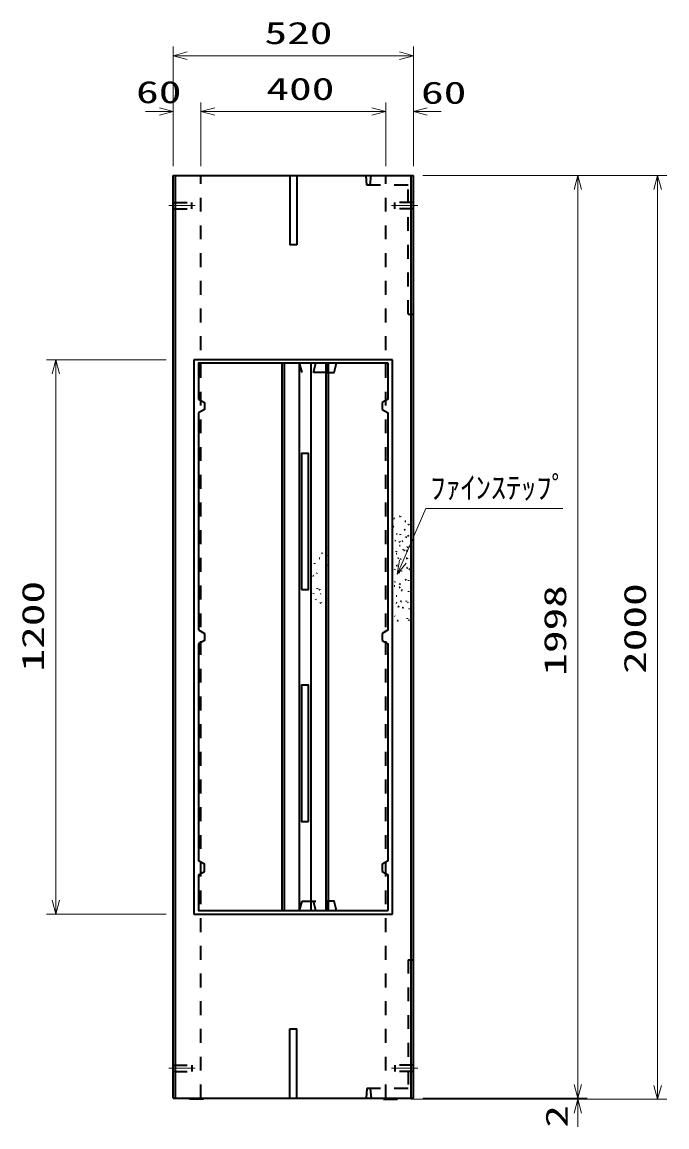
# Model space of a CAD drawing. Units: millimetres on the paper. Extents: x 0 to 841, y 0 to 594.
# Drawn here: x 370.7 to 440.5, y 269.3 to 388.9 of the extents above; entities that cross this region are included whole.
import ezdxf
from ezdxf.enums import TextEntityAlignment as Align

# ---------------------------------------------------------------- set-up
doc = ezdxf.new("R2010")
doc.units = ezdxf.units.MM
doc.linetypes.add('USER2', pattern=[18.5, 12, -1.5, 3.5, -1.5])
doc.linetypes.add('USER3', pattern=[3, 1.5, -1.5])
for name, color, linetype, lineweight in [('D-BMK（構造物基準線）', 2, 'USER2', 18), ('D-STR-DIM（寸法）', 7, 'Continuous', 13), ('D-STR-HTXT（旗上げ）', 7, 'Continuous', 13), ('D-STR（構造物）', 1, 'Continuous', 35)]:
    doc.layers.add(name, color=color, linetype=linetype, lineweight=lineweight)
doc.styles.add('ＭＳ ゴシック', font='')
doc.styles.get('ＭＳ ゴシック').set_extended_font_data('MS Gothic')

# ---------------------------------------------------------------- blocks, each defined once
blk = doc.blocks.new('_Open30')
at = {"color": 7, "linetype": 'Continuous', "lineweight": 13}
for p, q in [((-1, 0.2679), (0, 0)), ((0, 0), (-1, -0.2679)), ((0, 0), (-1, 0))]:
    blk.add_line(p, q, dxfattribs=at)

msp = doc.modelspace()

# ---------------------------------------------------------------- linework, layer by layer
at = {"layer": 'D-BMK（構造物基準線）'}
for p, q in [((386.639, 369.003), (389.488, 369.003)), ((386.639, 369.003), (389.488, 369.003)), ((410.714, 369.003), (413.563, 369.003)), ((410.714, 369.003), (413.563, 369.003)), ((386.639, 275.603), (389.488, 275.603)), ((386.639, 275.603), (389.488, 275.603)), ((413.563, 275.603), (410.714, 275.603)), ((413.563, 275.603), (410.714, 275.603))]:
    msp.add_line(p, q, dxfattribs=at)
at = {"layer": 'D-STR-DIM（寸法）'}
for p, q in [((387.101, 373.253), (387.101, 386.23)), ((387.101, 373.253), (387.101, 386.23)), ((388.601, 385.23), (411.601, 385.23)), ((388.601, 385.23), (411.601, 385.23)), ((413.101, 380.21), (413.101, 386.23)), ((413.101, 380.21), (413.101, 386.23)), ((387.101, 373.253), (387.101, 380.18)), ((387.101, 373.253), (387.101, 380.18)), ((390.101, 373.253), (390.101, 380.18)), ((390.101, 373.305), (390.101, 380.18)), ((390.101, 373.253), (390.101, 380.18)), ((390.101, 373.305), (390.101, 380.18)), ((410.101, 373.284), (410.101, 380.18)), ((410.101, 373.284), (410.101, 380.18)), ((410.101, 373.284), (410.101, 380.18)), ((410.101, 373.284), (410.101, 380.18)), ((413.101, 373.253), (413.101, 380.18)), ((413.101, 373.253), (413.101, 380.18)), ((385.601, 379.18), (384.101, 379.18)), ((385.601, 379.18), (384.101, 379.18)), ((391.601, 379.18), (408.601, 379.18)), ((391.601, 379.18), (393.101, 379.18)), ((391.601, 379.18), (408.601, 379.18)), ((391.601, 379.18), (393.101, 379.18)), ((408.601, 379.18), (407.101, 379.18)), ((408.601, 379.18), (407.101, 379.18)), ((414.601, 379.18), (416.101, 379.18)), ((414.601, 379.18), (416.101, 379.18)), ((414.101, 372.253), (431.89, 372.253)), ((414.101, 372.253), (431.89, 372.253)), ((430.453, 372.253), (440.53, 372.253)), ((430.453, 372.253), (440.53, 372.253)), ((430.89, 273.853), (430.89, 370.753)), ((430.89, 273.853), (430.89, 370.753)), ((439.53, 273.753), (439.53, 370.753)), ((439.53, 273.753), (439.53, 370.753)), ((386.351, 352.303), (373.388, 352.303)), ((386.351, 352.303), (373.388, 352.303)), ((374.388, 293.803), (374.388, 350.803)), ((374.388, 293.803), (374.388, 350.803)), ((386.351, 292.303), (373.388, 292.303)), ((386.351, 292.303), (373.388, 292.303)), ((430.89, 273.853), (430.89, 275.353)), ((430.89, 273.853), (430.89, 275.353)), ((412.851, 272.253), (431.89, 272.253)), ((412.851, 272.253), (431.89, 272.253)), ((414.101, 272.353), (431.89, 272.353)), ((414.101, 272.353), (431.89, 272.353)), ((414.101, 272.353), (431.89, 272.353)), ((414.101, 272.353), (431.89, 272.353)), ((429.453, 272.253), (440.53, 272.253)), ((429.453, 272.253), (440.53, 272.253)), ((430.89, 270.753), (430.89, 269.253)), ((430.89, 270.753), (430.89, 269.253))]:
    msp.add_line(p, q, dxfattribs=at)
at = {"layer": 'D-STR-HTXT（旗上げ）'}
msp.add_lwpolyline([(429.274, 336.212), (414.444, 336.212), (411.945, 330.462)], dxfattribs=at)
msp.add_lwpolyline([(429.274, 336.212), (414.444, 336.212), (411.945, 330.462)], dxfattribs=at)
at = {"layer": 'D-STR（構造物）'}
for p, q in [((387.101, 272.353), (387.101, 372.253)), ((387.101, 372.253), (413.101, 372.253)), ((387.101, 272.353), (387.101, 372.253)), ((387.101, 372.253), (413.101, 372.253)), ((387.352, 272.353), (387.352, 372.253)), ((387.352, 272.353), (387.352, 372.253)), ((399.726, 372.253), (399.726, 364.753)), ((399.726, 372.253), (399.726, 364.753)), ((400.476, 372.253), (400.476, 364.753)), ((400.476, 372.253), (400.476, 364.753)), ((412.851, 272.353), (412.851, 372.253)), ((412.851, 272.353), (412.851, 372.253)), ((413.101, 272.353), (413.101, 372.253)), ((413.101, 272.353), (413.101, 372.253)), ((400.476, 364.753), (399.726, 364.753)), ((400.476, 364.753), (399.726, 364.753)), ((410.851, 352.303), (389.351, 352.303)), ((389.351, 352.303), (389.351, 292.303)), ((398.87, 351.928), (398.87, 292.678)), ((399.12, 351.928), (399.12, 292.678)), ((400.739, 351.928), (400.739, 292.678)), ((401.989, 351.928), (401.989, 292.678)), ((410.351, 351.928), (402.005, 351.928)), ((403.609, 351.928), (403.609, 292.678)), ((403.859, 351.928), (403.859, 292.678)), ((410.351, 348.056), (410.351, 351.928)), ((410.851, 292.303), (410.851, 352.303)), ((410.351, 348.056), (409.722, 347.693)), ((409.722, 347.693), (409.722, 346.919)), ((409.722, 346.919), (410.351, 346.556)), ((389.851, 346.556), (389.851, 323.053)), ((410.351, 323.053), (410.351, 346.556)), ((410.984, 335.156), (411.056, 335.137)), ((411.609, 335.331), (411.667, 335.379)), ((411.667, 335.379), (411.715, 335.322)), ((410.87, 334.301), (410.923, 334.248)), ((410.923, 334.248), (410.976, 334.301)), ((412.168, 333.893), (412.096, 333.873)), ((412.149, 333.965), (412.168, 333.893)), ((412.185, 334.825), (412.26, 334.825)), ((412.532, 334.44), (412.585, 334.493)), ((412.585, 334.493), (412.638, 334.44)), ((411.133, 332.756), (411.072, 332.713)), ((411.133, 332.756), (411.176, 332.694)), ((411.35, 333.429), (411.276, 333.442)), ((411.567, 332.579), (411.628, 332.622)), ((411.628, 332.622), (411.671, 332.561)), ((411.689, 333.358), (411.714, 333.428)), ((411.897, 332.682), (411.965, 332.714)), ((412.285, 333.055), (412.298, 333.129)), ((412.298, 333.129), (412.372, 333.116)), ((412.48, 333.255), (412.542, 333.298)), ((412.542, 333.298), (412.585, 333.237)), ((403.211, 331.328), (403.23, 331.4)), ((403.683, 331.911), (403.63, 331.964)), ((403.683, 331.911), (403.736, 331.964)), ((411.244, 331.343), (411.319, 331.343)), ((411.263, 331.513), (411.25, 331.587)), ((411.675, 332.152), (411.601, 332.158)), ((412.019, 331.736), (411.971, 331.793)), ((412.13, 331.678), (412.069, 331.635)), ((412.173, 331.617), (412.13, 331.678)), ((412.422, 331.626), (412.348, 331.639)), ((412.409, 331.552), (412.422, 331.626)), ((412.413, 332.004), (412.45, 332.069)), ((412.45, 332.069), (412.515, 332.031)), ((402.423, 330.206), (402.429, 330.281)), ((402.901, 330.821), (402.976, 330.827)), ((403.658, 331.203), (403.723, 331.241)), ((411.487, 330.821), (411.415, 330.801)), ((411.65, 330.784), (411.711, 330.741)), ((411.711, 330.741), (411.668, 330.679)), ((412.331, 330.828), (412.405, 330.841)), ((412.405, 330.841), (412.418, 330.767)), ((402.641, 329.169), (402.673, 329.237)), ((403.677, 330.113), (403.709, 330.045)), ((411.093, 329.624), (411.056, 329.559)), ((411.257, 330.005), (411.329, 330.024)), ((411.329, 330.024), (411.31, 330.097)), ((411.516, 329.268), (411.503, 329.194)), ((411.771, 329.458), (411.709, 329.415)), ((411.771, 329.458), (411.814, 329.396)), ((412.461, 329.773), (412.387, 329.76)), ((412.474, 329.699), (412.461, 329.773)), ((412.703, 329.603), (412.641, 329.646)), ((412.66, 329.541), (412.703, 329.603)), ((402.272, 328.868), (402.219, 328.921)), ((411.096, 327.8), (411.022, 327.807)), ((411.084, 328.215), (411.141, 328.263)), ((411.141, 328.263), (411.093, 328.32)), ((411.65, 328.03), (411.578, 328.049)), ((411.631, 327.957), (411.65, 328.03)), ((412.211, 328.47), (412.273, 328.513)), ((412.273, 328.513), (412.316, 328.452)), ((412.564, 328.461), (412.551, 328.387)), ((402.28, 327.042), (402.254, 326.971)), ((402.734, 327.506), (402.714, 327.579)), ((402.918, 327.419), (402.853, 327.381)), ((402.918, 327.419), (402.955, 327.354)), ((403.042, 326.95), (403.095, 327.003)), ((411.244, 326.754), (411.319, 326.754)), ((411.63, 327.656), (411.558, 327.637)), ((411.649, 327.584), (411.63, 327.656)), ((411.816, 327.299), (411.874, 327.347)), ((411.874, 327.347), (411.826, 327.404)), ((412.57, 327.264), (412.563, 327.19)), ((402.499, 326.395), (402.53, 326.327)), ((403.022, 325.971), (403.079, 326.019)), ((403.079, 326.019), (403.127, 325.962)), ((403.658, 326.458), (403.677, 326.53)), ((411.304, 325.975), (411.236, 326.006)), ((411.412, 325.617), (411.486, 325.611)), ((411.486, 325.611), (411.48, 325.536)), ((411.756, 326.146), (411.684, 326.165)), ((411.756, 326.146), (411.737, 326.073)), ((411.98, 325.463), (411.922, 325.414)), ((411.932, 325.52), (411.98, 325.463)), ((412.341, 326.143), (412.347, 326.218)), ((412.537, 325.991), (412.489, 326.048)), ((412.669, 325.306), (412.676, 325.38)), ((411.041, 324.597), (411.094, 324.544)), ((412.447, 324.259), (412.453, 324.334)), ((412.643, 324.107), (412.595, 324.164)), ((410.351, 323.053), (409.722, 322.69)), ((411.342, 324.122), (411.41, 324.091)), ((411.41, 324.091), (411.378, 324.023)), ((412.586, 324.058), (412.643, 324.107)), ((409.722, 322.69), (409.722, 321.916)), ((409.722, 321.916), (410.351, 321.553)), ((389.851, 321.553), (389.851, 298.051)), ((410.351, 298.051), (410.351, 321.553)), ((410.351, 298.051), (409.722, 297.687)), ((409.722, 297.687), (409.722, 296.914)), ((409.722, 296.914), (410.351, 296.551)), ((410.351, 292.678), (410.351, 296.551)), ((389.351, 292.303), (410.851, 292.303)), ((402.005, 292.678), (410.351, 292.678)), ((399.726, 272.353), (399.726, 279.853)), ((399.726, 279.853), (400.476, 279.853)), ((399.726, 272.353), (399.726, 279.853)), ((399.726, 279.853), (400.476, 279.853)), ((400.476, 272.353), (400.476, 279.853)), ((400.476, 272.353), (400.476, 279.853)), ((387.101, 272.353), (413.101, 272.353)), ((387.101, 272.353), (413.101, 272.353)), ((388.851, 272.253), (388.751, 272.353)), ((388.851, 272.253), (388.751, 272.353)), ((390.351, 272.253), (388.851, 272.253)), ((390.351, 272.253), (388.851, 272.253)), ((390.351, 272.253), (390.451, 272.353)), ((390.351, 272.253), (390.451, 272.353)), ((409.852, 272.253), (409.752, 272.353)), ((409.852, 272.253), (409.752, 272.353)), ((409.852, 272.253), (411.351, 272.253)), ((409.852, 272.253), (411.351, 272.253)), ((411.351, 272.253), (411.451, 272.353)), ((411.351, 272.253), (411.451, 272.353))]:
    msp.add_line(p, q, dxfattribs=at)
at = {"layer": 'D-STR（構造物）', "linetype": 'USER3'}
for p, q in [((390.101, 272.353), (390.101, 372.253)), ((390.101, 272.353), (390.101, 372.253)), ((408.069, 371.203), (407.989, 372.253)), ((408.069, 371.203), (407.989, 372.253)), ((408.435, 371.203), (408.509, 372.253)), ((408.435, 371.203), (408.509, 372.253)), ((410.101, 272.353), (410.101, 372.253)), ((410.101, 272.353), (410.101, 372.253)), ((412.526, 371.203), (408.069, 371.203)), ((412.526, 371.203), (408.069, 371.203)), ((412.526, 357.253), (412.526, 371.203)), ((412.526, 357.253), (412.526, 371.203)), ((387.101, 369.353), (389.101, 369.353)), ((387.101, 369.353), (389.101, 369.353)), ((387.101, 368.653), (389.101, 368.653)), ((387.101, 368.653), (389.101, 368.653)), ((389.101, 368.653), (389.101, 369.353)), ((389.101, 368.653), (389.101, 369.353)), ((413.101, 369.353), (411.101, 369.353)), ((411.101, 368.653), (411.101, 369.353)), ((413.101, 369.353), (411.101, 369.353)), ((411.101, 368.653), (411.101, 369.353)), ((413.101, 368.653), (411.101, 368.653)), ((413.101, 368.653), (411.101, 368.653)), ((412.526, 357.253), (413.101, 357.253)), ((412.526, 357.253), (413.101, 357.253)), ((402.285, 350.928), (402.534, 351.928)), ((402.534, 292.678), (402.285, 293.678)), ((412.526, 287.353), (413.101, 287.353)), ((412.526, 287.353), (412.526, 273.403)), ((412.526, 287.353), (413.101, 287.353)), ((412.526, 287.353), (412.526, 273.403)), ((387.101, 275.953), (389.101, 275.953)), ((387.101, 275.953), (389.101, 275.953)), ((387.101, 275.253), (389.101, 275.253)), ((387.101, 275.253), (389.101, 275.253)), ((389.101, 275.953), (389.101, 275.253)), ((389.101, 275.953), (389.101, 275.253)), ((413.101, 275.953), (411.101, 275.953)), ((411.101, 275.953), (411.101, 275.253)), ((413.101, 275.953), (411.101, 275.953)), ((411.101, 275.953), (411.101, 275.253)), ((413.101, 275.253), (411.101, 275.253)), ((413.101, 275.253), (411.101, 275.253)), ((408.069, 273.403), (407.989, 272.353)), ((408.069, 273.403), (407.989, 272.353)), ((412.526, 273.403), (408.069, 273.403)), ((412.526, 273.403), (408.069, 273.403)), ((408.435, 273.403), (408.509, 272.353)), ((408.435, 273.403), (408.509, 272.353))]:
    msp.add_line(p, q, dxfattribs=at)
at = {"layer": 'D-STR（構造物）'}
for points in [[(401.989, 351.928), (389.851, 351.928), (389.851, 348.056)], [(389.851, 348.056), (390.48, 347.693), (390.48, 346.919), (389.851, 346.556)], [(389.851, 323.053), (390.48, 322.69), (390.48, 321.916)], [(389.851, 323.053), (390.48, 322.69), (390.48, 321.916), (389.851, 321.553)], [(389.851, 296.551), (390.48, 296.914), (390.48, 297.687), (389.851, 298.051)], [(389.851, 296.551), (389.851, 292.678), (401.989, 292.678)]]:
    msp.add_lwpolyline(points, dxfattribs=at)
at = {"layer": 'D-STR（構造物）', "linetype": 'USER3'}
for points in [[(403.779, 350.928), (401.048, 350.928), (400.78, 351.93)], [(400.78, 292.677), (401.048, 293.678), (403.779, 293.678)]]:
    msp.add_lwpolyline(points, dxfattribs=at)
at = {"layer": 'D-STR（構造物）'}
for points in [[(403.738, 351.928), (403.779, 350.928), (404.516, 350.928), (404.768, 351.928)], [(400.989, 327.428), (401.739, 327.428), (401.739, 342.178), (400.989, 342.178)], [(401.739, 302.328), (401.739, 317.078), (400.989, 317.078), (400.989, 302.328)], [(403.779, 293.678), (403.738, 292.678), (404.768, 292.678), (404.516, 293.678)]]:
    msp.add_lwpolyline(points, close=True, dxfattribs=at)

# ---------------------------------------------------------------- block references
at = {"layer": 'D-STR-DIM（寸法）', "xscale": 1.5, "yscale": 1.5}
for p, rotation in [((387.101, 385.23), 180), ((387.101, 385.23), 180), ((390.101, 379.18), 180), ((390.101, 379.18), 180), ((390.101, 379.18), 180), ((390.101, 379.18), 180), ((413.101, 379.18), 180), ((413.101, 379.18), 180), ((430.89, 372.253), 90), ((430.89, 372.253), 90), ((439.53, 372.253), 90), ((439.53, 372.253), 90), ((374.388, 352.303), 90), ((374.388, 352.303), 90), ((374.388, 292.303), 270), ((374.388, 292.303), 270), ((430.89, 272.353), 270), ((430.89, 272.353), 270), ((430.89, 272.353), 270), ((430.89, 272.353), 270), ((439.53, 272.253), 270), ((439.53, 272.253), 270), ((430.89, 272.253), 90), ((430.89, 272.253), 90)]:
    msp.add_blockref('_Open30', p, dxfattribs=dict(at, rotation=rotation))
for p in [(413.101, 385.23), (413.101, 385.23), (387.101, 379.18), (387.101, 379.18), (410.101, 379.18), (410.101, 379.18), (410.101, 379.18), (410.101, 379.18)]:
    msp.add_blockref('_Open30', p, dxfattribs=at)
at = {"layer": 'D-STR-HTXT（旗上げ）', "xscale": 1.5, "yscale": 1.5, "rotation": 246.50838}
msp.add_blockref('_Open30', (411.347, 329.086), dxfattribs=at)
msp.add_blockref('_Open30', (411.347, 329.086), dxfattribs=at)

# ---------------------------------------------------------------- texts
at = {"layer": 'D-STR-DIM（寸法）', "style": 'ＭＳ ゴシック', "width": 1.5}
for s, p in [('520', (396.976, 385.768)), ('520', (396.976, 385.768)), ('400', (397.185, 379.718)), ('400', (397.185, 379.718)), ('60', (383.087, 379.368)), ('60', (383.087, 379.368)), ('60', (413.921, 379.304)), ('60', (413.921, 379.304))]:
    msp.add_text(s, height=2.405, dxfattribs=at).set_placement(p, align=Align.BOTTOM_LEFT)
for s, p in [('1200', (373.85, 318.553)), ('1200', (373.85, 318.553)), ('2000', (438.993, 318.295)), ('2000', (438.993, 318.295)), ('1998', (430.353, 318.095)), ('1998', (430.353, 318.095)), ('2', (430.528, 269.165)), ('2', (430.528, 269.165))]:
    msp.add_text(s, height=2.405, rotation=90, dxfattribs=at).set_placement(p, align=Align.BOTTOM_LEFT)
at = {"layer": 'D-STR-HTXT（旗上げ）', "style": 'ＭＳ ゴシック'}
msp.add_text('ﾌｧｲﾝｽﾃｯﾌﾟ', height=2.405, dxfattribs=at).set_placement((414.924, 336.538), align=Align.BOTTOM_LEFT)
msp.add_text('ﾌｧｲﾝｽﾃｯﾌﾟ', height=2.405, dxfattribs=at).set_placement((414.924, 336.538), align=Align.BOTTOM_LEFT)

doc.saveas('drawing.dxf')
